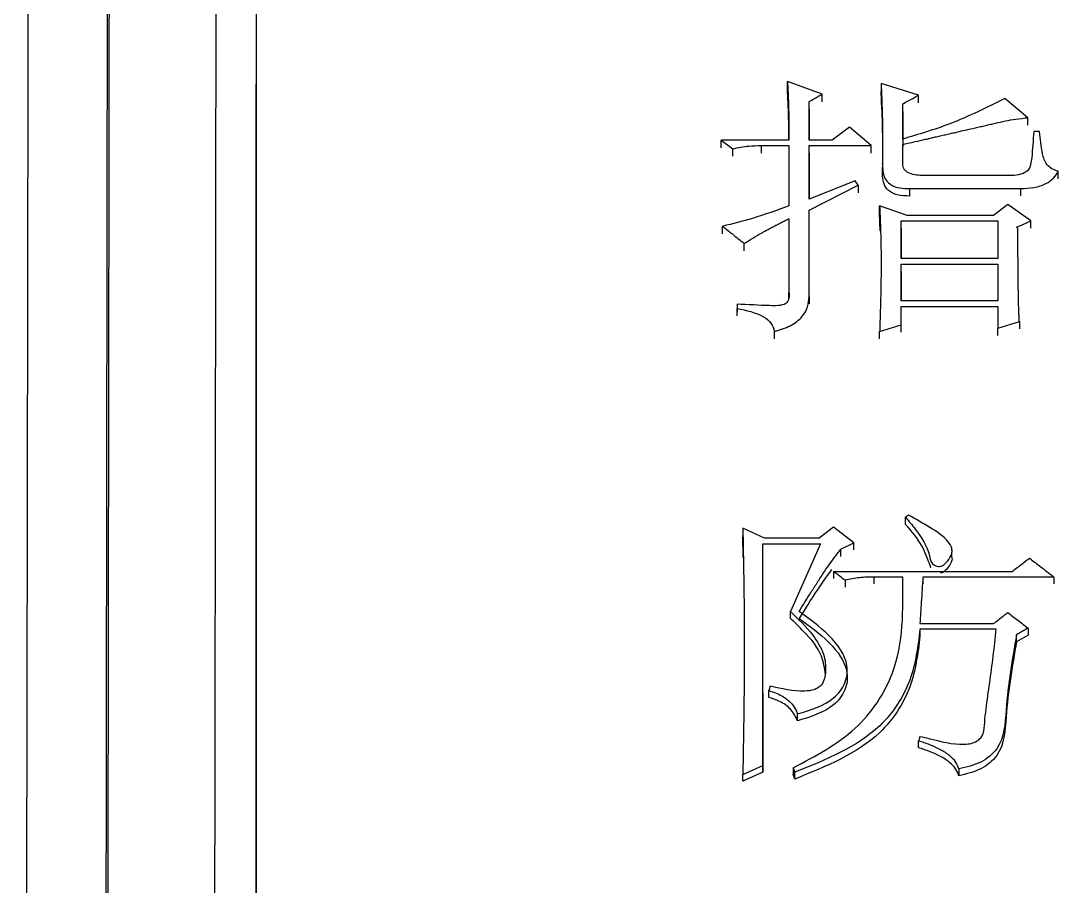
# Model space of a CAD drawing. Header units: millimetres. Extents: x 2223 to 4172, y 741 to 2119.
# Drawn here: x 2691.43 to 2699.23, y 1894.34 to 1900.84 of the extents above; entities that cross this region are included whole.
import ezdxf

# ---------------------------------------------------------------- set-up
doc = ezdxf.new("R2010")
doc.units = ezdxf.units.MM

msp = doc.modelspace()

# ---------------------------------------------------------------- linework, layer by layer
at = {"color": 7, "linetype": 'Continuous', "lineweight": 25}
for p, q in [((2693.2019, 1899.3348), (2693.2019, 1900.366)), ((2697.4512, 1900.2892), (2697.1916, 1900.3854)), ((2697.1916, 1900.328), (2697.1916, 1900.3854)), ((2698.176, 1900.2812), (2697.8947, 1900.3694)), ((2697.8947, 1900.3694), (2697.8947, 1900.3123)), ((2697.4512, 1900.2322), (2697.4512, 1900.2892)), ((2697.8997, 1900.1747), (2697.8947, 1900.312)), ((2697.3539, 1899.9434), (2697.3539, 1900.233)), ((2697.3539, 1900.176), (2697.3539, 1900.233)), ((2698.057, 1899.9516), (2698.057, 1900.2169)), ((2698.057, 1900.16), (2698.057, 1900.2169)), ((2698.176, 1900.2241), (2698.176, 1900.2812)), ((2698.9981, 1900.1125), (2698.8251, 1900.2571)), ((2697.3539, 1900.1758), (2697.3539, 1899.9434)), ((2698.057, 1900.1597), (2698.057, 1899.8947)), ((2698.9981, 1900.0556), (2698.9981, 1900.1125)), ((2697.6568, 1900.0401), (2697.527, 1899.9434)), ((2697.819, 1899.9031), (2697.6568, 1900.0401)), ((2699.0847, 1900.0079), (2699.0414, 1900.0079)), ((2696.694, 1899.9434), (2696.7806, 1899.879)), ((2697.2024, 1899.9434), (2696.694, 1899.9434)), ((2696.694, 1899.8868), (2696.694, 1899.9434)), ((2696.9969, 1899.9031), (2697.2024, 1899.9031)), ((2696.9969, 1899.8466), (2696.9969, 1899.9031)), ((2697.2024, 1899.9031), (2697.2024, 1899.4507)), ((2697.527, 1899.9434), (2697.3539, 1899.9434)), ((2697.3539, 1899.9031), (2697.819, 1899.9031)), ((2697.3539, 1899.4993), (2697.3539, 1899.9031)), ((2697.3539, 1899.8466), (2697.3539, 1899.9031)), ((2697.819, 1899.8466), (2697.819, 1899.9031)), ((2698.057, 1899.766), (2698.057, 1899.9112)), ((2698.057, 1899.8546), (2698.057, 1899.9112)), ((2696.7806, 1899.8224), (2696.7806, 1899.879)), ((2697.3539, 1899.8464), (2697.3539, 1899.4993)), ((2697.9056, 1899.6852), (2697.9056, 1899.7418)), ((2698.879, 1899.6772), (2698.2193, 1899.6772)), ((2699.2253, 1899.6532), (2699.2253, 1899.7095)), ((2697.7, 1899.6368), (2697.3539, 1899.4993)), ((2697.3539, 1899.4183), (2697.7217, 1899.6045)), ((2697.7217, 1899.6045), (2697.7, 1899.6368)), ((2697.7217, 1899.6045), (2697.7217, 1899.5483)), ((2698.1111, 1899.5802), (2698.944, 1899.5802)), ((2698.1111, 1899.5238), (2698.1111, 1899.5802)), ((2698.944, 1899.524), (2698.944, 1899.5802)), ((2698.0895, 1899.3778), (2697.8839, 1899.4507)), ((2697.8839, 1899.3947), (2697.8839, 1899.4507)), ((2698.8467, 1899.4588), (2698.7385, 1899.3778)), ((2699.0198, 1899.3372), (2698.8467, 1899.4588)), ((2697.2024, 1899.3535), (2697.2025, 1898.8005)), ((2697.3539, 1898.7679), (2697.3539, 1899.4183)), ((2697.3539, 1899.3623), (2697.3539, 1899.4183)), ((2697.8878, 1899.2626), (2697.8839, 1899.3945)), ((2698.7385, 1899.3778), (2698.0895, 1899.3778)), ((2696.7048, 1899.2407), (2696.7048, 1899.2967)), ((2698.0462, 1899.3372), (2698.771, 1899.3372)), ((2698.0462, 1899.053), (2698.0462, 1899.3372)), ((2698.0462, 1899.2814), (2698.0462, 1899.3372)), ((2698.0462, 1899.2812), (2698.0462, 1899.053)), ((2698.771, 1899.3372), (2698.771, 1899.053)), ((2698.9224, 1899.2805), (2698.9116, 1899.2886)), ((2699.0198, 1899.2814), (2699.0198, 1899.3372)), ((2696.8671, 1899.1111), (2696.8671, 1899.1668)), ((2698.771, 1899.053), (2698.0462, 1899.053)), ((2698.0462, 1899.0123), (2698.771, 1899.0123)), ((2698.0462, 1898.7353), (2698.0462, 1899.0123)), ((2698.0462, 1898.9569), (2698.0462, 1899.0123)), ((2698.771, 1899.0123), (2698.771, 1898.7353)), ((2698.0462, 1898.9567), (2698.0462, 1898.7353)), ((2697.2025, 1898.7452), (2697.2025, 1898.8005)), ((2697.3539, 1898.7729), (2697.3539, 1898.7126)), ((2697.3539, 1898.7127), (2697.3539, 1898.7679)), ((2698.771, 1898.7353), (2698.0462, 1898.7353)), ((2696.813, 1898.7108), (2696.813, 1898.6781)), ((2696.813, 1898.7108), (2696.813, 1898.6557)), ((2696.813, 1898.6231), (2696.813, 1898.6781)), ((2698.0462, 1898.6945), (2698.771, 1898.6945)), ((2698.0462, 1898.5556), (2698.0462, 1898.6945)), ((2698.0462, 1898.6394), (2698.0462, 1898.6945)), ((2698.771, 1898.6945), (2698.771, 1898.5311)), ((2698.771, 1898.5311), (2698.9332, 1898.5801)), ((2698.9332, 1898.5801), (2698.9332, 1898.5252)), ((2697.0943, 1898.4517), (2697.0943, 1898.5065)), ((2697.8839, 1898.5065), (2698.0462, 1898.5556)), ((2697.8839, 1898.4517), (2697.8839, 1898.5065)), ((2698.0462, 1898.5007), (2698.0462, 1898.5556)), ((2698.771, 1898.4762), (2698.771, 1898.5311)), ((2698.1004, 1897.1262), (2698.0787, 1897.1096)), ((2698.0787, 1897.0565), (2698.0787, 1897.1096)), ((2697.0186, 1896.9519), (2696.8563, 1897.0266)), ((2696.8563, 1897.0266), (2696.8563, 1896.9736)), ((2697.5378, 1897.0349), (2697.4296, 1896.9519)), ((2697.6893, 1896.9187), (2697.5378, 1897.0349)), ((2696.8587, 1896.8073), (2696.8563, 1896.9736)), ((2697.4296, 1896.9519), (2697.0186, 1896.9519)), ((2697.0078, 1896.9104), (2697.4405, 1896.9104)), ((2697.0078, 1895.2439), (2697.0078, 1896.9104)), ((2697.0078, 1896.8575), (2697.0078, 1896.9104)), ((2697.4405, 1896.9104), (2697.2133, 1896.4023)), ((2697.5919, 1896.8688), (2697.6893, 1896.9187)), ((2697.5919, 1896.816), (2697.5919, 1896.8688)), ((2697.6893, 1896.8658), (2697.6893, 1896.9187)), ((2698.4264, 1896.8599), (2698.4264, 1896.8692)), ((2698.4264, 1896.8161), (2698.4264, 1896.8473)), ((2697.5378, 1896.7024), (2698.8792, 1896.7024)), ((2697.5378, 1896.7024), (2697.5378, 1896.6498)), ((2697.6243, 1896.6358), (2697.6243, 1896.5833)), ((2698.057, 1896.6608), (2697.8407, 1896.6608)), ((2697.8407, 1896.6608), (2697.8407, 1896.6083)), ((2699.1929, 1896.6608), (2698.2085, 1896.6608)), ((2698.2085, 1896.6608), (2698.2085, 1896.6083)), ((2699.1929, 1896.6608), (2699.1929, 1896.6083)), ((2697.2133, 1896.35), (2697.2133, 1896.4023)), ((2698.1869, 1896.3104), (2698.7385, 1896.3104)), ((2698.7601, 1896.2686), (2698.1868, 1896.2686)), ((2698.1868, 1896.2686), (2698.1868, 1896.2165)), ((2698.9982, 1896.277), (2698.9982, 1896.2249)), ((2698.9116, 1896.1748), (2698.9116, 1896.2268)), ((2698.9982, 1896.2249), (2698.9116, 1896.1748)), ((2697.6407, 1895.9053), (2697.6407, 1895.957)), ((2697.0619, 1895.8414), (2697.051, 1895.8078)), ((2697.0078, 1895.7897), (2697.0078, 1895.1932)), ((2697.051, 1895.7564), (2697.051, 1895.8078)), ((2697.2674, 1895.5802), (2697.2674, 1895.6314)), ((2698.176, 1895.3784), (2698.176, 1895.4294)), ((2696.8563, 1895.1764), (2697.0078, 1895.2439)), ((2697.0078, 1895.1932), (2697.0078, 1895.2439)), ((2697.2349, 1895.227), (2697.2458, 1895.1933)), ((2698.4789, 1895.2186), (2698.4789, 1895.1679)), ((2697.0078, 1895.1932), (2696.8563, 1895.1258)), ((2696.8563, 1895.1258), (2696.8563, 1895.1764)), ((2697.2458, 1895.1426), (2697.2349, 1895.1763)), ((2697.2458, 1895.1426), (2697.2458, 1895.1933))]:
    msp.add_line(p, q, dxfattribs=at)
at = {"color": 7, "linetype": 'Continuous', "lineweight": 25, "flags": 128}
for points in [[(2698.9116, 1899.2886), (2698.9555, 1899.3083), (2698.9876, 1899.3228), (2699.0198, 1899.3372)], [(2697.2349, 1895.227), (2697.2349, 1895.2064), (2697.2349, 1895.1914), (2697.2349, 1895.1763)]]:
    msp.add_lwpolyline(points, dxfattribs=at)
at = {"color": 7, "linetype": 'Continuous', "lineweight": 25}
for points, knots in [([(2693.2014, 1932.1163), (2693.2014, 1932.0123), (2693.2015, 1931.4915), (2693.2015, 1930.1246), (2693.2016, 1927.9647), (2693.2017, 1925.3463), (2693.2017, 1922.8838), (2693.2017, 1919.376), (2693.2018, 1916.233), (2693.2018, 1911.9179), (2693.2018, 1907.2309), (2693.2019, 1902.0987), (2693.2019, 1896.6751), (2693.202, 1892.1164), (2693.202, 1886.194), (2693.2021, 1881.2882), (2693.2022, 1874.6092), (2693.2023, 1870.3165), (2693.2023, 1867.3153)], [0, 0, 0, 0, 0.020124, 0.100733, 0.181328, 0.221587, 0.302184, 0.342442, 0.423039, 0.463298, 0.543894, 0.624491, 0.664749, 0.745346, 0.785604, 0.8662, 0.906458, 1, 1, 1, 1]), ([(2691.5328, 1931.1683), (2691.5329, 1931.1966), (2691.5332, 1931.2851), (2691.5319, 1930.2987), (2691.5289, 1928.2858), (2691.5243, 1925.2232), (2691.5191, 1921.8349), (2691.514, 1918.4975), (2691.5093, 1915.4278), (2691.5038, 1911.7844), (2691.4972, 1907.5137), (2691.49, 1902.868), (2691.4823, 1897.9212), (2691.4741, 1892.7508), (2691.4651, 1887.0665), (2691.4552, 1880.8695), (2691.4445, 1874.1857), (2691.4369, 1869.4949), (2691.4331, 1867.1009)], [0, 0, 0, 0, 0.039342, 0.122943, 0.206183, 0.289063, 0.371582, 0.416612, 0.465601, 0.518547, 0.575452, 0.636313, 0.690059, 0.746552, 0.805793, 0.867782, 0.932518, 1, 1, 1, 1]), ([(2692.0381, 1866.9653), (2692.0427, 1870.2646), (2692.0518, 1876.8631), (2692.0647, 1886.2931), (2692.0767, 1895.1737), (2692.0877, 1903.3314), (2692.0974, 1910.6319), (2692.1057, 1916.9491), (2692.1124, 1922.1734), (2692.1175, 1926.2216), (2692.1203, 1928.6255), (2692.1216, 1929.939), (2692.1218, 1930.2605), (2692.1219, 1930.4212)], [0, 0, 0, 0, 0.0981345, 0.196269, 0.2944034, 0.3925379, 0.4906723, 0.5888066, 0.686941, 0.7850753, 0.8832097, 0.9416048, 1, 1, 1, 1]), ([(2692.0521, 1866.9166), (2692.0554, 1869.3023), (2692.0619, 1874.0089), (2692.0711, 1880.7582), (2692.0798, 1887.1007), (2692.0878, 1892.9959), (2692.0951, 1898.4265), (2692.1028, 1904.1595), (2692.1105, 1909.9281), (2692.1177, 1915.4084), (2692.1235, 1919.8756), (2692.128, 1923.3984), (2692.1313, 1926.0614), (2692.1335, 1927.9607), (2692.1348, 1929.1917), (2692.1352, 1929.7066), (2692.1353, 1929.8565), (2692.1353, 1929.8813)], [0, 0, 0, 0, 0.07139, 0.140843, 0.208359, 0.273937, 0.337578, 0.399281, 0.488173, 0.572709, 0.652888, 0.72871, 0.800173, 0.867277, 0.930021, 0.988406, 1, 1, 1, 1]), ([(2692.9334, 1929.0982), (2692.9333, 1929.0053), (2692.9333, 1928.8355), (2692.9329, 1928.3878), (2692.9323, 1927.8473), (2692.9316, 1927.1715), (2692.9306, 1926.3638), (2692.9295, 1925.4238), (2692.9282, 1924.3523), (2692.9261, 1922.6427), (2692.9228, 1919.9566), (2692.9176, 1915.8068), (2692.9109, 1910.5904), (2692.9035, 1904.9836), (2692.8959, 1899.3063), (2692.8885, 1893.8392), (2692.8803, 1887.8264), (2692.8713, 1881.2788), (2692.8615, 1874.2359), (2692.8547, 1869.2936), (2692.8512, 1866.7795)], [0, 0, 0, 0, 0.037781, 0.069081, 0.100468, 0.131943, 0.163506, 0.195157, 0.226895, 0.258722, 0.330934, 0.408983, 0.49287, 0.582593, 0.645672, 0.711347, 0.779618, 0.850484, 0.923944, 1, 1, 1, 1]), ([(2697.1916, 1900.3854), (2697.1917, 1900.383), (2697.192, 1900.3782), (2697.1924, 1900.371), (2697.1927, 1900.3637), (2697.1931, 1900.3565), (2697.1934, 1900.3493), (2697.1938, 1900.342), (2697.1942, 1900.3348), (2697.1945, 1900.3276), (2697.1949, 1900.3203), (2697.1952, 1900.3131), (2697.1956, 1900.3059), (2697.1959, 1900.2986), (2697.1962, 1900.2914), (2697.1965, 1900.2841), (2697.1968, 1900.2769), (2697.1972, 1900.2697), (2697.1975, 1900.2624), (2697.1977, 1900.2552), (2697.198, 1900.2479), (2697.1983, 1900.2419), (2697.1985, 1900.2358), (2697.1987, 1900.2298), (2697.1989, 1900.2226), (2697.1992, 1900.2153), (2697.1994, 1900.2081), (2697.1996, 1900.2008), (2697.1998, 1900.1936), (2697.2, 1900.1863), (2697.2002, 1900.1791), (2697.2003, 1900.173), (2697.2005, 1900.167), (2697.2006, 1900.1609), (2697.2007, 1900.1537), (2697.2009, 1900.1464), (2697.201, 1900.1391), (2697.2011, 1900.1319), (2697.2012, 1900.1246), (2697.2014, 1900.1174), (2697.2015, 1900.1101), (2697.2015, 1900.1029), (2697.2016, 1900.0968), (2697.2017, 1900.0908), (2697.2018, 1900.0847), (2697.2018, 1900.0774), (2697.2019, 1900.0702), (2697.2019, 1900.0629), (2697.202, 1900.0557), (2697.2021, 1900.0484), (2697.2021, 1900.0411), (2697.2021, 1900.0339), (2697.2022, 1900.0278), (2697.2022, 1900.0217), (2697.2022, 1900.0157), (2697.2023, 1900.0084), (2697.2023, 1900.0012), (2697.2023, 1899.9939), (2697.2023, 1899.9866), (2697.2024, 1899.9793), (2697.2024, 1899.9721), (2697.2024, 1899.9648), (2697.2024, 1899.9587), (2697.2024, 1899.9516), (2697.2024, 1899.9469), (2697.2024, 1899.9434)], [0, 0, 0, 0, 0.01641, 0.03282, 0.04923, 0.06564, 0.08205, 0.098461, 0.114871, 0.131281, 0.147691, 0.164101, 0.180511, 0.196921, 0.213331, 0.229741, 0.246151, 0.262561, 0.278972, 0.295382, 0.311792, 0.328202, 0.336407, 0.352817, 0.369227, 0.385637, 0.402047, 0.418457, 0.434867, 0.451278, 0.467688, 0.484098, 0.492303, 0.508713, 0.525123, 0.541533, 0.557943, 0.574353, 0.590763, 0.607173, 0.623583, 0.639994, 0.656404, 0.664609, 0.681019, 0.697429, 0.713839, 0.730249, 0.746659, 0.763069, 0.779479, 0.795889, 0.8123, 0.820505, 0.836915, 0.853325, 0.869735, 0.886145, 0.902555, 0.918965, 0.935375, 0.951785, 0.968195, 0.9764, 1, 1, 1, 1]), ([(2697.8947, 1900.3694), (2697.895, 1900.3632), (2697.8954, 1900.3539), (2697.896, 1900.3416), (2697.8964, 1900.3323), (2697.8968, 1900.323), (2697.8972, 1900.3137), (2697.8976, 1900.3044), (2697.8981, 1900.292), (2697.8987, 1900.2765), (2697.8995, 1900.2579), (2697.9002, 1900.2393), (2697.9016, 1900.2021), (2697.9028, 1900.1649), (2697.9037, 1900.1277), (2697.9041, 1900.109), (2697.9044, 1900.0904), (2697.9048, 1900.0718), (2697.905, 1900.0531), (2697.9054, 1900.0283), (2697.9056, 1900.0034), (2697.9058, 1899.9785), (2697.9059, 1899.9599), (2697.9059, 1899.9412), (2697.906, 1899.9225), (2697.906, 1899.907), (2697.906, 1899.8945), (2697.906, 1899.8852), (2697.906, 1899.8758), (2697.906, 1899.8665), (2697.906, 1899.8572), (2697.9059, 1899.8478), (2697.9059, 1899.8385), (2697.9059, 1899.8291), (2697.9059, 1899.8167), (2697.9058, 1899.8042), (2697.9058, 1899.7917), (2697.9057, 1899.7824), (2697.9057, 1899.7746), (2697.9057, 1899.7684), (2697.9057, 1899.7637), (2697.9056, 1899.759), (2697.9056, 1899.7543), (2697.9056, 1899.7486), (2697.9056, 1899.7444), (2697.9056, 1899.7418)], [0, 0, 0, 0, 0.0297, 0.04455, 0.0594, 0.07425, 0.0891, 0.10395, 0.1188, 0.1485, 0.1782, 0.2079, 0.237599, 0.3564, 0.3861, 0.4158, 0.4455, 0.4752, 0.5049, 0.5346, 0.594, 0.6237, 0.6534, 0.6831, 0.7128, 0.742499, 0.757349, 0.772199, 0.787049, 0.801899, 0.816749, 0.831599, 0.846449, 0.861299, 0.876149, 0.905849, 0.920699, 0.935549, 0.950399, 0.957824, 0.965249, 0.972674, 0.980099, 0.987524, 1, 1, 1, 1]), ([(2697.2022, 1899.9434), (2697.2022, 1899.9633), (2697.2021, 1900.0219), (2697.2002, 1900.1502), (2697.195, 1900.2584), (2697.1916, 1900.328)], [0, 0, 0, 0, 0.154244, 0.455917, 1, 1, 1, 1]), ([(2697.3539, 1900.233), (2697.3675, 1900.2409), (2697.3906, 1900.2542), (2697.423, 1900.2729), (2697.4418, 1900.2838), (2697.4512, 1900.2892)], [0, 0, 0, 0, 0.419954, 0.709976, 1, 1, 1, 1]), ([(2698.057, 1900.2169), (2698.0709, 1900.2244), (2698.0977, 1900.2389), (2698.1374, 1900.2603), (2698.1631, 1900.2742), (2698.176, 1900.2812)], [0, 0, 0, 0, 0.350984, 0.675491, 1, 1, 1, 1]), ([(2698.8251, 1900.2571), (2698.6892, 1900.189), (2698.4451, 1900.0666), (2698.1762, 1899.9869), (2698.057, 1899.9516)], [0, 0, 0, 0, 0.556567, 1, 1, 1, 1]), ([(2697.9002, 1900.175), (2697.9002, 1900.1711), (2697.9007, 1900.1402), (2697.9052, 1899.9729), (2697.9055, 1899.8535), (2697.9056, 1899.7917), (2697.9056, 1899.7695), (2697.9056, 1899.7656), (2697.9056, 1899.7666), (2697.9056, 1899.767)], [0, 0, 0, 0, 0.068293, 0.542837, 0.809759, 0.931747, 0.959329, 0.986395, 1, 1, 1, 1]), ([(2698.057, 1899.9112), (2698.1072, 1899.9227), (2698.1637, 1899.9357), (2698.2265, 1899.95), (2698.2422, 1899.9536), (2698.2579, 1899.9572), (2698.2704, 1899.9601), (2698.2861, 1899.9637), (2698.3081, 1899.9688), (2698.3395, 1899.976), (2698.3709, 1899.9832), (2698.4023, 1899.9904), (2698.4274, 1899.9961), (2698.4587, 1900.0033), (2698.4838, 1900.0091), (2698.5278, 1900.0192), (2698.5654, 1900.0278), (2698.6094, 1900.038), (2698.6345, 1900.0437), (2698.6658, 1900.051), (2698.6909, 1900.0568), (2698.7223, 1900.064), (2698.7913, 1900.08), (2698.8845, 1900.1007), (2698.9672, 1900.1093), (2698.9981, 1900.1125)], [0, 0, 0, 0, 0.160709, 0.180798, 0.200887, 0.210931, 0.23102, 0.241064, 0.261152, 0.30133, 0.341507, 0.361596, 0.401773, 0.421862, 0.462039, 0.482128, 0.562482, 0.582571, 0.622748, 0.642837, 0.683014, 0.703103, 0.74328, 0.904095, 1, 1, 1, 1]), ([(2699.0414, 1900.0079), (2699.0371, 1899.9421), (2699.0317, 1899.8592), (2699.0201, 1899.7608), (2699.0008, 1899.709), (2698.9413, 1899.6834), (2698.9, 1899.6793), (2698.879, 1899.6772)], [0, 0, 0, 0, 0.489877, 0.617073, 0.743751, 0.869803, 1, 1, 1, 1]), ([(2699.2253, 1899.7095), (2699.209, 1899.7153), (2699.1769, 1899.7265), (2699.1261, 1899.7691), (2699.0987, 1899.869), (2699.0902, 1899.9528), (2699.0847, 1900.0079)], [0, 0, 0, 0, 0.127818, 0.252018, 0.508407, 1, 1, 1, 1]), ([(2696.7806, 1899.879), (2696.8203, 1899.887), (2696.8915, 1899.9013), (2696.9646, 1899.9026), (2696.9969, 1899.9031)], [0, 0, 0, 0, 0.558835, 1, 1, 1, 1]), ([(2697.9056, 1899.7418), (2697.907, 1899.7176), (2697.91, 1899.6686), (2697.9581, 1899.6058), (2698.0355, 1899.5806), (2698.0857, 1899.5803), (2698.1111, 1899.5802)], [0, 0, 0, 0, 0.26803, 0.540931, 0.767912, 1, 1, 1, 1]), ([(2698.2193, 1899.6772), (2698.1802, 1899.6785), (2698.1312, 1899.6802), (2698.0837, 1899.7068), (2698.0612, 1899.7305), (2698.0587, 1899.7522), (2698.057, 1899.766)], [0, 0, 0, 0, 0.51629, 0.647429, 0.774862, 1, 1, 1, 1]), ([(2698.1111, 1899.5238), (2698.0785, 1899.524), (2698.0149, 1899.5243), (2697.9377, 1899.5672), (2697.9088, 1899.6282), (2697.9066, 1899.6663), (2697.9056, 1899.6852)], [0, 0, 0, 0, 0.294945, 0.576546, 0.789412, 1, 1, 1, 1]), ([(2698.944, 1899.5802), (2698.9771, 1899.5815), (2699.0427, 1899.584), (2699.129, 1899.6107), (2699.1923, 1899.6555), (2699.2144, 1899.6917), (2699.2253, 1899.7095)], [0, 0, 0, 0, 0.2887937, 0.5729304, 0.7895926, 1, 1, 1, 1]), ([(2697.2025, 1899.4507), (2697.1119, 1899.4172), (2696.9498, 1899.3573), (2696.7798, 1899.3153), (2696.7049, 1899.2967)], [0, 0, 0, 0, 0.558886, 1, 1, 1, 1]), ([(2697.8839, 1899.4507), (2697.8842, 1899.4444), (2697.8846, 1899.435), (2697.8851, 1899.4225), (2697.8854, 1899.4131), (2697.8858, 1899.4037), (2697.8862, 1899.3943), (2697.8865, 1899.3849), (2697.8869, 1899.3755), (2697.8872, 1899.3661), (2697.8876, 1899.3567), (2697.8879, 1899.3473), (2697.8883, 1899.3379), (2697.8886, 1899.3284), (2697.889, 1899.319), (2697.8893, 1899.3096), (2697.8896, 1899.3002), (2697.8899, 1899.2908), (2697.8903, 1899.2782), (2697.8908, 1899.2625), (2697.8914, 1899.2437), (2697.8919, 1899.2249), (2697.8924, 1899.206), (2697.8929, 1899.1872), (2697.8933, 1899.1683), (2697.8937, 1899.1494), (2697.8943, 1899.1117), (2697.8947, 1899.074), (2697.8948, 1899.0362), (2697.8948, 1899.0173), (2697.8948, 1898.9921), (2697.8946, 1898.9606), (2697.8943, 1898.9228), (2697.8938, 1898.885), (2697.8932, 1898.8471), (2697.8926, 1898.8156), (2697.892, 1898.784), (2697.8913, 1898.7588), (2697.8907, 1898.7335), (2697.8902, 1898.7146), (2697.8897, 1898.6956), (2697.8892, 1898.6798), (2697.8889, 1898.6672), (2697.8886, 1898.6577), (2697.8883, 1898.6482), (2697.8881, 1898.6388), (2697.8878, 1898.6293), (2697.8875, 1898.6198), (2697.8872, 1898.6103), (2697.8869, 1898.6008), (2697.8866, 1898.5913), (2697.8863, 1898.5819), (2697.886, 1898.5724), (2697.8858, 1898.5645), (2697.8856, 1898.5581), (2697.8854, 1898.5534), (2697.8853, 1898.5487), (2697.8851, 1898.5439), (2697.885, 1898.5392), (2697.8848, 1898.5344), (2697.8847, 1898.5297), (2697.8845, 1898.5249), (2697.8844, 1898.5202), (2697.8842, 1898.5141), (2697.884, 1898.5095), (2697.8839, 1898.5065)], [0, 0, 0, 0, 0.020012, 0.030018, 0.040024, 0.050031, 0.060037, 0.070043, 0.080049, 0.090055, 0.100061, 0.110067, 0.120073, 0.130079, 0.140086, 0.150092, 0.160098, 0.170104, 0.18011, 0.200122, 0.220134, 0.240147, 0.260159, 0.280171, 0.300183, 0.320196, 0.340208, 0.420258, 0.44027, 0.460282, 0.480294, 0.520319, 0.560343, 0.600368, 0.640392, 0.680417, 0.700429, 0.740454, 0.760466, 0.780478, 0.80049, 0.820502, 0.830509, 0.840515, 0.850521, 0.860527, 0.870533, 0.880539, 0.890545, 0.900551, 0.910557, 0.920564, 0.93057, 0.940576, 0.945579, 0.950582, 0.955585, 0.960588, 0.965591, 0.970594, 0.975597, 0.9806, 0.985603, 0.990606, 1, 1, 1, 1]), ([(2693.2023, 1867.2142), (2693.2023, 1867.8616), (2693.2023, 1871.1022), (2693.2022, 1876.8675), (2693.2021, 1883.0842), (2693.202, 1889.1194), (2693.202, 1893.7493), (2693.2019, 1897.5603), (2693.2019, 1899.0036), (2693.2019, 1899.4005)], [0, 0, 0, 0, 0.056256, 0.281605, 0.506911, 0.619454, 0.844767, 0.95731, 1, 1, 1, 1]), ([(2696.8671, 1899.1668), (2696.9093, 1899.194), (2696.954, 1899.223), (2697.0042, 1899.2503), (2697.0153, 1899.2563), (2697.0265, 1899.2623), (2697.0377, 1899.2683), (2697.0489, 1899.2743), (2697.0601, 1899.2802), (2697.0713, 1899.2861), (2697.0798, 1899.2905), (2697.091, 1899.2964), (2697.1023, 1899.3022), (2697.1122, 1899.3073), (2697.1192, 1899.311), (2697.1249, 1899.3139), (2697.1305, 1899.3168), (2697.1362, 1899.3197), (2697.1419, 1899.3226), (2697.1475, 1899.3255), (2697.1518, 1899.3277), (2697.1574, 1899.3305), (2697.1631, 1899.3334), (2697.1688, 1899.3363), (2697.173, 1899.3385), (2697.1787, 1899.3414), (2697.1844, 1899.3443), (2697.19, 1899.3471), (2697.1956, 1899.35), (2697.1997, 1899.3521), (2697.2024, 1899.3535)], [0, 0, 0, 0, 0.396041, 0.420732, 0.445423, 0.494806, 0.519497, 0.544188, 0.59357, 0.618261, 0.642952, 0.667643, 0.717025, 0.741716, 0.754061, 0.778752, 0.791098, 0.803443, 0.828134, 0.84048, 0.852825, 0.865171, 0.889862, 0.902207, 0.914553, 0.926898, 0.951589, 0.963935, 0.97628, 1, 1, 1, 1]), ([(2696.7049, 1899.2967), (2696.7291, 1899.2773), (2696.7682, 1899.246), (2696.8223, 1899.2027), (2696.8522, 1899.1788), (2696.8671, 1899.1668)], [0, 0, 0, 0, 0.4477923, 0.7238958, 1, 1, 1, 1]), ([(2698.9332, 1898.5801), (2698.9331, 1898.583), (2698.9327, 1898.5887), (2698.9322, 1898.5972), (2698.9316, 1898.6087), (2698.931, 1898.6201), (2698.9304, 1898.6315), (2698.93, 1898.64), (2698.9294, 1898.6515), (2698.929, 1898.6629), (2698.9283, 1898.6829), (2698.9274, 1898.72), (2698.9257, 1898.7998), (2698.9241, 1898.891), (2698.9236, 1898.9707), (2698.9233, 1899.0105), (2698.9232, 1899.0333), (2698.9231, 1899.0504), (2698.923, 1899.0646), (2698.9229, 1899.0788), (2698.9229, 1899.0902), (2698.9228, 1899.1015), (2698.9228, 1899.1129), (2698.9228, 1899.1243), (2698.9227, 1899.1356), (2698.9227, 1899.1442), (2698.9227, 1899.1555), (2698.9226, 1899.1669), (2698.9226, 1899.1782), (2698.9226, 1899.1896), (2698.9225, 1899.201), (2698.9225, 1899.2123), (2698.9225, 1899.2208), (2698.9225, 1899.2279), (2698.9225, 1899.235), (2698.9225, 1899.2407), (2698.9225, 1899.2464), (2698.9225, 1899.2506), (2698.9224, 1899.2563), (2698.9224, 1899.262), (2698.9224, 1899.2677), (2698.9224, 1899.2733), (2698.9224, 1899.2776), (2698.9224, 1899.2805)], [0, 0, 0, 0, 0.012194, 0.024389, 0.036583, 0.060972, 0.073167, 0.085361, 0.097556, 0.121945, 0.134139, 0.182918, 0.280473, 0.475585, 0.573141, 0.621919, 0.646308, 0.670697, 0.695086, 0.70728, 0.731669, 0.743863, 0.756058, 0.780447, 0.792641, 0.804836, 0.81703, 0.841419, 0.853613, 0.865808, 0.890197, 0.902391, 0.914586, 0.92678, 0.932877, 0.945072, 0.951169, 0.957266, 0.963363, 0.975558, 0.981655, 0.987752, 1, 1, 1, 1]), ([(2697.2026, 1898.8005), (2697.2042, 1898.7859), (2697.2075, 1898.7564), (2697.1831, 1898.7087), (2697.1191, 1898.6985), (2696.9983, 1898.7015), (2696.8949, 1898.7067), (2696.813, 1898.7108)], [0, 0, 0, 0, 0.111377, 0.22453, 0.350906, 0.486016, 1, 1, 1, 1]), ([(2697.0943, 1898.5065), (2697.1348, 1898.5187), (2697.2144, 1898.5425), (2697.3028, 1898.6094), (2697.3484, 1898.6896), (2697.3521, 1898.7419), (2697.3539, 1898.7679)], [0, 0, 0, 0, 0.291847, 0.573788, 0.788346, 1, 1, 1, 1]), ([(2696.813, 1898.6781), (2696.8834, 1898.6643), (2696.9804, 1898.6452), (2697.0737, 1898.571), (2697.0875, 1898.5278), (2697.0943, 1898.5065)], [0, 0, 0, 0, 0.573358, 0.790473, 1, 1, 1, 1]), ([(2698.0787, 1897.1096), (2698.1033, 1897.0803), (2698.1774, 1896.9917), (2698.2506, 1896.8777), (2698.265, 1896.7781), (2698.2872, 1896.7534), (2698.3058, 1896.7437), (2698.3258, 1896.7397), (2698.3448, 1896.7416), (2698.3645, 1896.7503), (2698.3923, 1896.7757), (2698.4175, 1896.8104), (2698.4305, 1896.8521), (2698.4232, 1896.8889), (2698.379, 1896.9597), (2698.2592, 1897.0358), (2698.1538, 1897.0958), (2698.1004, 1897.1262)], [0, 0, 0, 0, 0.109651, 0.330682, 0.3864, 0.404634, 0.422868, 0.441529, 0.456387, 0.471247, 0.497612, 0.560433, 0.593185, 0.625961, 0.670922, 0.833212, 1, 1, 1, 1]), ([(2696.8563, 1897.0266), (2696.8566, 1897.0109), (2696.8571, 1896.9874), (2696.8577, 1896.9559), (2696.8581, 1896.9323), (2696.8586, 1896.9087), (2696.859, 1896.8851), (2696.8594, 1896.8615), (2696.8599, 1896.8379), (2696.8603, 1896.8143), (2696.8609, 1896.7828), (2696.8614, 1896.7513), (2696.8619, 1896.7197), (2696.8623, 1896.6961), (2696.8628, 1896.6645), (2696.8633, 1896.633), (2696.8638, 1896.6014), (2696.8641, 1896.5778), (2696.8644, 1896.5541), (2696.8649, 1896.5225), (2696.8652, 1896.4909), (2696.8656, 1896.4593), (2696.8658, 1896.4356), (2696.8661, 1896.4119), (2696.8663, 1896.3803), (2696.8666, 1896.3486), (2696.8668, 1896.317), (2696.8669, 1896.2972), (2696.867, 1896.2814), (2696.8671, 1896.2695), (2696.8671, 1896.2576), (2696.8672, 1896.2418), (2696.8672, 1896.226), (2696.8673, 1896.2101), (2696.8673, 1896.1983), (2696.8673, 1896.1864), (2696.8673, 1896.1745), (2696.8673, 1896.1626), (2696.8673, 1896.1527), (2696.8673, 1896.1448), (2696.8673, 1896.1388), (2696.8673, 1896.1309), (2696.8673, 1896.123), (2696.8673, 1896.1151), (2696.8673, 1896.1071), (2696.8673, 1896.0972), (2696.8673, 1896.0853), (2696.8672, 1896.0695), (2696.8672, 1896.0536), (2696.8671, 1896.0377), (2696.8671, 1896.0258), (2696.867, 1896.01), (2696.8669, 1895.9901), (2696.8668, 1895.9663), (2696.8666, 1895.9425), (2696.8665, 1895.9187), (2696.8662, 1895.8869), (2696.866, 1895.8551), (2696.8657, 1895.8234), (2696.8655, 1895.7995), (2696.8652, 1895.7757), (2696.8649, 1895.7439), (2696.8645, 1895.712), (2696.8641, 1895.6802), (2696.8638, 1895.6563), (2696.8635, 1895.6324), (2696.8631, 1895.6006), (2696.8626, 1895.5687), (2696.8622, 1895.5369), (2696.8618, 1895.513), (2696.8613, 1895.4811), (2696.8608, 1895.4492), (2696.8603, 1895.4173), (2696.8599, 1895.3934), (2696.8596, 1895.3694), (2696.859, 1895.3375), (2696.8585, 1895.3056), (2696.858, 1895.2736), (2696.8576, 1895.2497), (2696.857, 1895.2173), (2696.8566, 1895.1928), (2696.8563, 1895.1764)], [0, 0, 0, 0, 0.025705, 0.038557, 0.05141, 0.064262, 0.077115, 0.089967, 0.102819, 0.115672, 0.128524, 0.154229, 0.167082, 0.179934, 0.192786, 0.218491, 0.231344, 0.244196, 0.257049, 0.269901, 0.295606, 0.308458, 0.321311, 0.334163, 0.347016, 0.37272, 0.385573, 0.398425, 0.404851, 0.411278, 0.417704, 0.42413, 0.436983, 0.443409, 0.449835, 0.456261, 0.462687, 0.469114, 0.47554, 0.478753, 0.481966, 0.485179, 0.491605, 0.494818, 0.498032, 0.504458, 0.510884, 0.51731, 0.530163, 0.536589, 0.543015, 0.549441, 0.562294, 0.575146, 0.587999, 0.600851, 0.613703, 0.639408, 0.652261, 0.665113, 0.677966, 0.690818, 0.716523, 0.729375, 0.742228, 0.75508, 0.767933, 0.793637, 0.80649, 0.819342, 0.832195, 0.857899, 0.870752, 0.883604, 0.896457, 0.909309, 0.935014, 0.947866, 0.960719, 0.973571, 1, 1, 1, 1]), ([(2698.269, 1896.7308), (2698.2667, 1896.7367), (2698.245, 1896.7916), (2698.2049, 1896.9102), (2698.1237, 1897.0044), (2698.0787, 1897.0565)], [0, 0, 0, 0, 0.050477, 0.4745225, 1, 1, 1, 1]), ([(2697.2782, 1896.4023), (2697.3078, 1896.4494), (2697.3411, 1896.5024), (2697.3784, 1896.561), (2697.3877, 1896.5757), (2697.3971, 1896.5903), (2697.4064, 1896.605), (2697.4158, 1896.6196), (2697.429, 1896.6401), (2697.4685, 1896.7015), (2697.5233, 1896.7815), (2697.575, 1896.8473), (2697.5919, 1896.8688)], [0, 0, 0, 0, 0.2975226, 0.3347128, 0.3719031, 0.3904983, 0.4276885, 0.4648788, 0.483474, 0.5578546, 0.8555027, 1, 1, 1, 1]), ([(2698.4242, 1896.8158), (2698.4259, 1896.8093), (2698.4304, 1896.7914), (2698.4132, 1896.7529), (2698.3895, 1896.7179), (2698.3604, 1896.6959), (2698.3475, 1896.6894), (2698.3412, 1896.6891), (2698.3409, 1896.6891)], [0, 0, 0, 0, 0.1263, 0.350367, 0.766673, 0.897301, 0.995433, 1, 1, 1, 1]), ([(2698.8792, 1896.7024), (2698.8916, 1896.712), (2698.9166, 1896.7313), (2698.9599, 1896.7645), (2698.9907, 1896.7882), (2699.009, 1896.8023)], [0, 0, 0, 0, 0.288432, 0.576865, 1, 1, 1, 1]), ([(2699.009, 1896.8023), (2699.0339, 1896.7831), (2699.0771, 1896.7499), (2699.1384, 1896.7028), (2699.1747, 1896.6748), (2699.1929, 1896.6608)], [0, 0, 0, 0, 0.407194, 0.703597, 1, 1, 1, 1]), ([(2697.522, 1896.7163), (2697.48, 1896.6583), (2697.4158, 1896.5696), (2697.3384, 1896.4455), (2697.2983, 1896.3819), (2697.2782, 1896.35)], [0, 0, 0, 0, 0.485895, 0.742945, 1, 1, 1, 1]), ([(2697.6243, 1896.6358), (2697.6119, 1896.6454), (2697.5912, 1896.6613), (2697.5624, 1896.6835), (2697.546, 1896.6961), (2697.5378, 1896.7024)], [0, 0, 0, 0, 0.432643, 0.716321, 1, 1, 1, 1]), ([(2697.2349, 1895.227), (2697.4011, 1895.3152), (2697.7261, 1895.4876), (2698.0676, 1896.0068), (2698.061, 1896.4136), (2698.057, 1896.6608)], [0, 0, 0, 0, 0.291092, 0.569283, 1, 1, 1, 1]), ([(2697.8407, 1896.6608), (2697.8044, 1896.66), (2697.7312, 1896.6585), (2697.6602, 1896.6434), (2697.6243, 1896.6358)], [0, 0, 0, 0, 0.495714, 1, 1, 1, 1]), ([(2698.2085, 1896.6608), (2698.2046, 1896.5975), (2698.199, 1896.5074), (2698.1918, 1896.3906), (2698.1885, 1896.3371), (2698.1869, 1896.3104)], [0, 0, 0, 0, 0.542952, 0.771476, 1, 1, 1, 1]), ([(2697.2133, 1896.4023), (2697.2725, 1896.3451), (2697.3728, 1896.2481), (2697.4692, 1896.0929), (2697.4825, 1895.9769), (2697.4717, 1895.8988), (2697.4537, 1895.8543), (2697.4222, 1895.8257), (2697.3797, 1895.8084), (2697.2564, 1895.7949), (2697.1482, 1895.8208), (2697.0619, 1895.8414)], [0, 0, 0, 0, 0.236471, 0.400892, 0.534168, 0.588802, 0.643894, 0.675813, 0.707612, 0.766357, 1, 1, 1, 1]), ([(2697.2674, 1895.6314), (2697.3666, 1895.6615), (2697.5164, 1895.707), (2697.6341, 1895.8598), (2697.6542, 1896.0387), (2697.5097, 1896.2344), (2697.3564, 1896.3456), (2697.2782, 1896.4023)], [0, 0, 0, 0, 0.250217, 0.37779, 0.502112, 0.745933, 1, 1, 1, 1]), ([(2698.7385, 1896.3104), (2698.751, 1896.32), (2698.7753, 1896.3388), (2698.8113, 1896.3666), (2698.8349, 1896.3848), (2698.8467, 1896.3939)], [0, 0, 0, 0, 0.346119, 0.673059, 1, 1, 1, 1]), ([(2698.8467, 1896.3939), (2698.8719, 1896.3744), (2698.9224, 1896.3355), (2698.9729, 1896.2965), (2698.9982, 1896.277)], [0, 0, 0, 0, 0.4999994, 1, 1, 1, 1]), ([(2697.4768, 1895.9269), (2697.4704, 1895.9745), (2697.4543, 1896.0942), (2697.3373, 1896.231), (2697.2476, 1896.3171), (2697.2133, 1896.35)], [0, 0, 0, 0, 0.289302, 0.728342, 1, 1, 1, 1]), ([(2697.2782, 1896.35), (2697.3564, 1896.2934), (2697.5097, 1896.1825), (2697.6542, 1895.987), (2697.6341, 1895.8082), (2697.5163, 1895.6556), (2697.3666, 1895.6102), (2697.2674, 1895.5802)], [0, 0, 0, 0, 0.254102, 0.497856, 0.622112, 0.749663, 1, 1, 1, 1]), ([(2698.1868, 1896.2686), (2698.171, 1896.1396), (2698.1392, 1895.8801), (2697.8594, 1895.441), (2697.4812, 1895.2883), (2697.2458, 1895.1933)], [0, 0, 0, 0, 0.271558, 0.546438, 1, 1, 1, 1]), ([(2698.1869, 1895.4632), (2698.2089, 1895.458), (2698.3184, 1895.4323), (2698.4464, 1895.3955), (2698.5709, 1895.4083), (2698.6137, 1895.4255), (2698.6453, 1895.4514), (2698.6706, 1895.4985), (2698.6719, 1895.5728), (2698.6952, 1895.7668), (2698.7308, 1896.0006), (2698.7527, 1896.2009), (2698.7601, 1896.2686)], [0, 0, 0, 0, 0.0476159, 0.2366676, 0.2711991, 0.3058534, 0.3330791, 0.3603377, 0.4287555, 0.5098819, 0.8344448, 1, 1, 1, 1]), ([(2698.9982, 1896.277), (2698.9837, 1896.2686), (2698.9549, 1896.2519), (2698.926, 1896.2352), (2698.9116, 1896.2268)], [0, 0, 0, 0, 0.5000001, 1, 1, 1, 1]), ([(2698.1868, 1896.2165), (2698.171, 1896.0877), (2698.1392, 1895.8285), (2697.8593, 1895.3898), (2697.4812, 1895.2375), (2697.2458, 1895.1426)], [0, 0, 0, 0, 0.271428, 0.546253, 1, 1, 1, 1]), ([(2698.9116, 1896.2268), (2698.8799, 1896.0419), (2698.8318, 1895.7612), (2698.8213, 1895.4034), (2698.6472, 1895.2573), (2698.536, 1895.2317), (2698.4789, 1895.2186)], [0, 0, 0, 0, 0.492344, 0.747305, 0.87043, 1, 1, 1, 1]), ([(2698.9116, 1896.1748), (2698.8799, 1895.9901), (2698.8318, 1895.7098), (2698.8213, 1895.3524), (2698.6471, 1895.2065), (2698.5359, 1895.181), (2698.4789, 1895.1679)], [0, 0, 0, 0, 0.4922279, 0.747139, 0.870314, 1, 1, 1, 1]), ([(2697.051, 1895.8078), (2697.0848, 1895.7961), (2697.14, 1895.7769), (2697.2032, 1895.7317), (2697.2447, 1895.6852), (2697.2599, 1895.6492), (2697.2674, 1895.6314)], [0, 0, 0, 0, 0.34974, 0.571287, 0.787704, 1, 1, 1, 1]), ([(2697.2674, 1895.5802), (2697.2522, 1895.6108), (2697.223, 1895.6699), (2697.1389, 1895.7267), (2697.0785, 1895.7471), (2697.051, 1895.7564)], [0, 0, 0, 0, 0.370996, 0.713919, 1, 1, 1, 1]), ([(2698.1869, 1895.4632), (2698.186, 1895.4603), (2698.1837, 1895.4533), (2698.1801, 1895.442), (2698.1774, 1895.4336), (2698.176, 1895.4294)], [0, 0, 0, 0, 0.252887, 0.626447, 1, 1, 1, 1]), ([(2698.4789, 1895.2186), (2698.4718, 1895.2366), (2698.4575, 1895.2732), (2698.408, 1895.3223), (2698.3417, 1895.365), (2698.2611, 1895.401), (2698.2045, 1895.4199), (2698.176, 1895.4294)], [0, 0, 0, 0, 0.162412, 0.328967, 0.549592, 0.773853, 1, 1, 1, 1]), ([(2698.4789, 1895.1679), (2698.4718, 1895.1859), (2698.4575, 1895.2224), (2698.4079, 1895.2715), (2698.3417, 1895.3141), (2698.2611, 1895.3501), (2698.2045, 1895.369), (2698.176, 1895.3784)], [0, 0, 0, 0, 0.162317, 0.328828, 0.549463, 0.773777, 1, 1, 1, 1])]:
    msp.add_open_spline(points, degree=3, knots=knots, dxfattribs=at)

doc.saveas('drawing.dxf')
